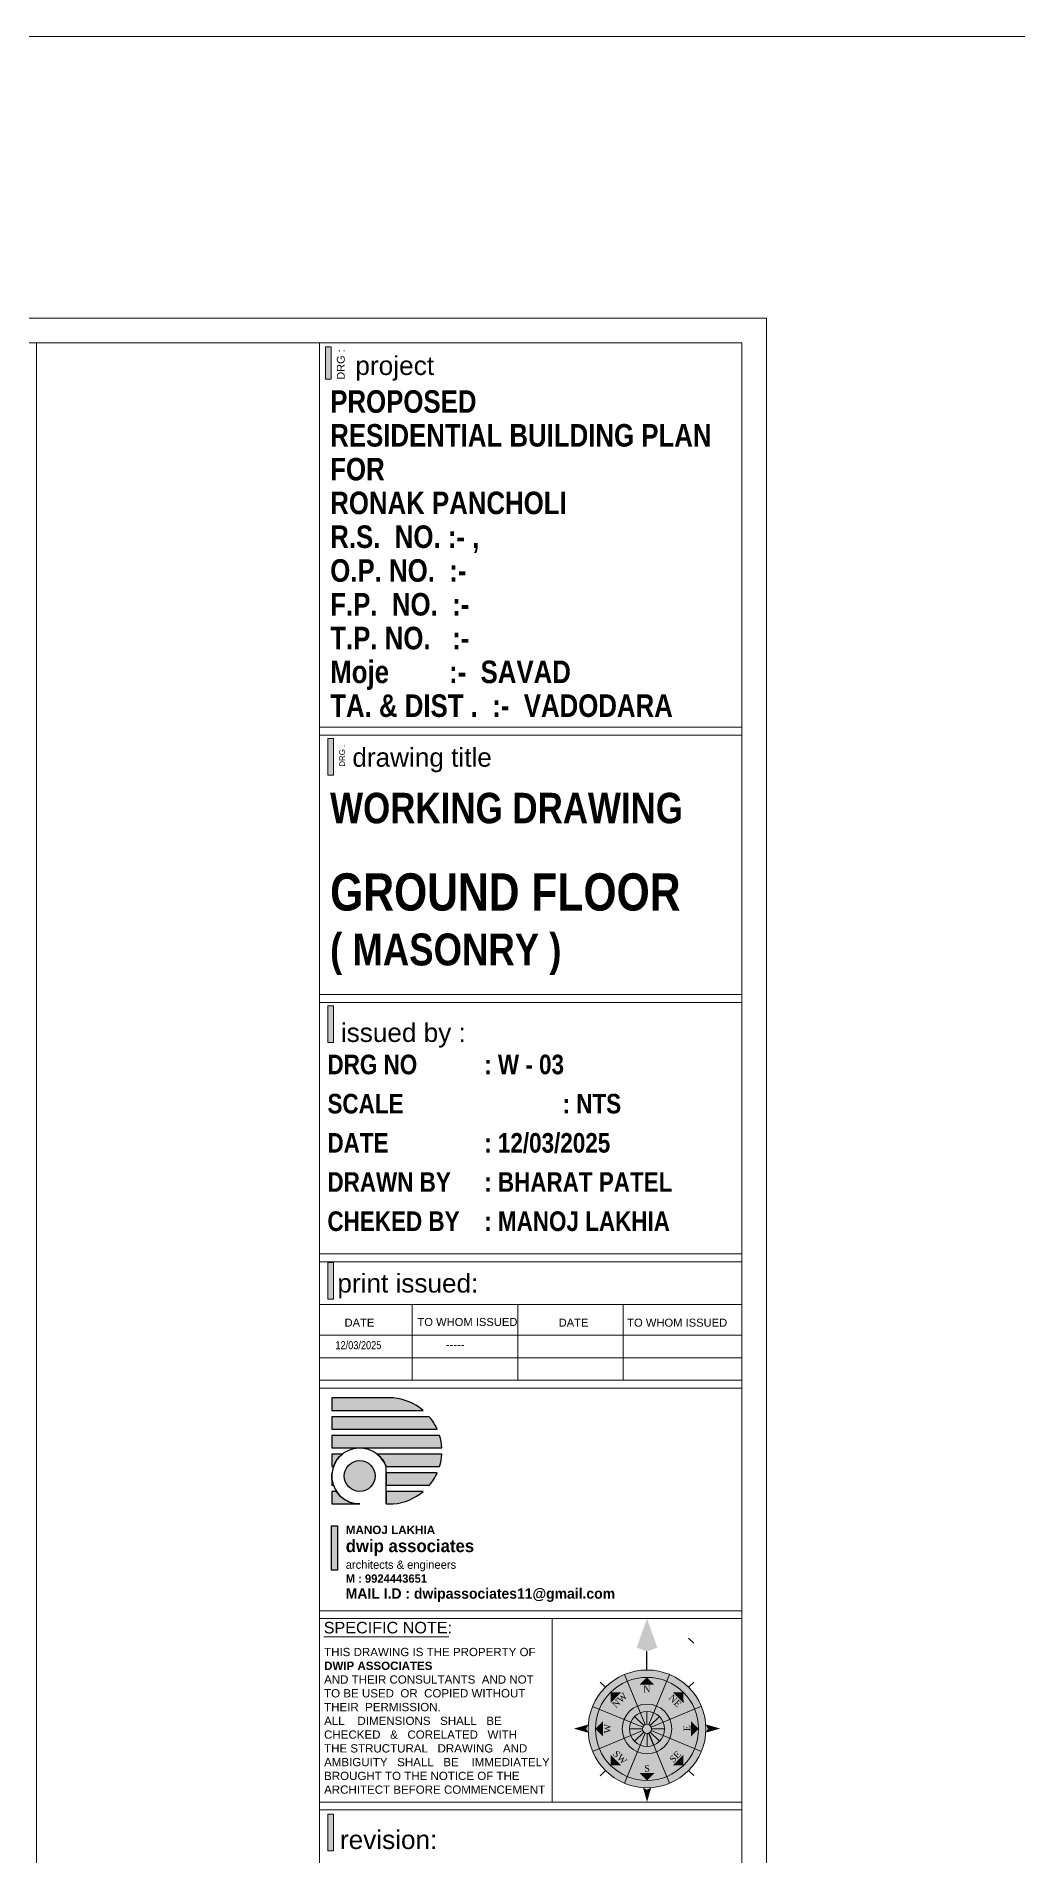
# Model space of a CAD drawing. Header units: millimetres. Extents: x 56222 to 154870, y -176352 to -121287.
# Drawn here: x 148517 to 148794, y -175321 to -174808 of the extents above; entities that cross this region are included whole.
import ezdxf
from ezdxf.enums import TextEntityAlignment as Align

# ---------------------------------------------------------------- set-up
doc = ezdxf.new("R2010")
doc.units = ezdxf.units.MM
doc.header["$MEASUREMENT"] = 0
for name, color, linetype, lineweight in [('GROUND FLOOR', 7, 'Continuous', 9), ('plot boundary', 26, 'Continuous', 30), ('SECTION', 7, 'Continuous', 9), ('STAIRCASE', 45, 'Continuous', 25), ('X_SHEET', 7, 'Continuous', 9)]:
    doc.layers.add(name, color=color, linetype=linetype, lineweight=lineweight)
doc.styles.add("AR_0'-0", font='arial.ttf')
doc.styles.add('AR_6', font='arial.ttf', dxfattribs={"height": 6})
doc.styles.add("Cn_BT_0'-0", font='swissc.ttf')
doc.styles.add('DUTCH801', font='dutcheb.ttf', dxfattribs={"height": 6.5})
doc.styles.add('KATHA', font='swissc.ttf')
doc.styles.get("Standard").update_dxf_attribs({"font": 'arial.ttf', "height": 6})

# ---------------------------------------------------------------- blocks, each defined once
blk = doc.blocks.new('NORTH')
h = blk.add_hatch(color=9)
h.set_gradient(color1=(201, 201, 201), color2=(237, 237, 237), one_color=1, tint=0.93, name='SPHERICAL')
edge = h.paths.add_edge_path()
edge.add_arc((329168.36, -156620.06), 24.14, 0, 360)
at = {"layer": 'X_SHEET'}
for color, points in [(224, [(329168.39, -156574.83), (329168.37, -156588.36), (329164.15, -156586.66)]), (230, [(329172.6, -156586.67), (329168.37, -156588.36), (329168.39, -156574.83)]), (47, [(329165.31, -156601.96), (329168.36, -156598.92), (329171.4, -156601.97)]), (47, [(329153.43, -156609.39), (329153.44, -156605.09), (329157.74, -156605.09)]), (47, [(329179.03, -156605.13), (329183.33, -156605.13), (329183.33, -156609.44)]), (224, [(329143.42, -156619.93), (329144.27, -156618.24), (329138.35, -156619.94)]), (47, [(329147.22, -156620.03), (329150.27, -156616.99), (329150.26, -156623.08)]), (47, [(329186.45, -156623.1), (329186.46, -156617.01), (329189.5, -156620.06)]), (224, [(329193.3, -156619.93), (329192.46, -156618.24), (329198.37, -156619.94)]), (230, [(329144.27, -156621.62), (329143.42, -156619.93), (329138.35, -156619.94)]), (230, [(329192.45, -156621.62), (329193.3, -156619.93), (329198.37, -156619.94)]), (47, [(329153.39, -156634.98), (329153.4, -156630.68), (329157.7, -156634.99)]), (47, [(329178.98, -156635.02), (329183.29, -156630.72), (329183.29, -156635.03)]), (47, [(329171.38, -156638.16), (329165.29, -156638.15), (329168.33, -156641.2)]), (230, [(329166.68, -156644.13), (329168.37, -156644.98), (329168.36, -156650.06)]), (224, [(329168.37, -156644.98), (329170.06, -156644.14), (329168.36, -156650.06)])]:
    blk.add_hatch(color=color, dxfattribs=at).paths.add_polyline_path(points)
at = {"color": 254, "lineweight": 5}
for p, q in [((329185.43, -156582.85), (329187.55, -156584.97)), ((329167.03, -156618.73), (329163.29, -156614.98)), ((329168.36, -156618.18), (329168.36, -156612.88)), ((329169.69, -156618.73), (329173.44, -156614.98)), ((329166.49, -156620.06), (329161.19, -156620.06)), ((329167.03, -156621.39), (329163.29, -156625.13)), ((329168.36, -156621.93), (329168.36, -156627.23)), ((329169.69, -156621.39), (329173.44, -156625.13)), ((329170.24, -156620.06), (329175.54, -156620.06))]:
    blk.add_line(p, q, dxfattribs=at)
at = {"color": 250, "lineweight": 9}
for p, q in [((329151.3, -156602.99), (329149.18, -156600.87)), ((329167.64, -156618.32), (329159.12, -156597.75)), ((329169.08, -156618.32), (329177.6, -156597.75)), ((329185.43, -156602.99), (329187.55, -156600.87)), ((329146.06, -156610.82), (329166.63, -156619.34)), ((329170.1, -156619.34), (329190.67, -156610.82)), ((329146.06, -156629.3), (329166.63, -156620.78)), ((329159.12, -156642.36), (329167.64, -156621.79)), ((329177.6, -156642.36), (329169.08, -156621.79)), ((329170.1, -156620.78), (329190.67, -156629.3)), ((329151.3, -156637.13), (329149.18, -156639.25)), ((329185.43, -156637.13), (329187.55, -156639.25))]:
    blk.add_line(p, q, dxfattribs=at)
at = {"color": 1}
blk.add_line((329171.11, -156626.69), (329169.08, -156621.79), dxfattribs=at)
at = {"lineweight": 9}
for radius in [24.14, 21.14, 10.18, 7.18, 1.88]:
    blk.add_circle((329168.36, -156620.06), radius, dxfattribs=at)
at = {"layer": 'X_SHEET', "color": 29, "linetype": 'Continuous', "lineweight": 25}
blk.add_line((329168.36, -156595.92), (329168.37, -156588.36), dxfattribs=at)
at = {"layer": 'X_SHEET', "color": 26, "linetype": 'ByBlock', "lineweight": -2, "style": 'DUTCH801'}
for s, rotation, p in [('N', 359.9141, (329168.3, -156602.36)), ('NW', 44.9141, (329156.19, -156607.39)), ('SE', 44.9141, (329178.93, -156630.51)), ('S', 359.9141, (329168.41, -156634.95))]:
    blk.add_text(s, height=2.7, rotation=rotation, dxfattribs=at).set_placement(p, align=Align.TOP_CENTER)
for s, rotation, p in [('NE', 314.9141, (329178.93, -156609.55)), ('W', 89.9141, (329153.45, -156619.96)), ('E', 89.9141, (329186.06, -156619.76)), ('SW', 314.9141, (329156.33, -156632.65))]:
    blk.add_text(s, height=2.7, rotation=rotation, dxfattribs=at).set_placement(p, align=Align.CENTER)
blk = doc.blocks.new('logo')
at = {"layer": 'STAIRCASE', "linetype": 'Continuous', "ltscale": 15}
h = blk.add_hatch(color=0, dxfattribs=at)
edge = h.paths.add_edge_path()
edge.add_line((52190.2, -8438.8), (52131.5, -8438.8))
edge.add_line((52131.5, -8438.8), (52131.5, -8450.8))
edge.add_line((52131.5, -8450.8), (52219.1, -8450.8))
edge.add_arc((52186.1, -8489.7), 51, 49.5898, 85.3906)
edge = h.paths.add_edge_path()
edge.add_line((52225, -8456.8), (52131.5, -8456.8))
edge.add_line((52131.5, -8456.8), (52131.5, -8468.8))
edge.add_line((52131.5, -8468.8), (52232.6, -8468.8))
edge.add_arc((52186.1, -8489.7), 51, 24.196, 40.1809)
edge = h.paths.add_edge_path()
edge.add_line((52234.8, -8474.7), (52131.5, -8474.7))
edge.add_line((52131.5, -8474.7), (52131.5, -8486.7))
edge.add_line((52131.5, -8486.7), (52237, -8486.7))
edge.add_arc((52186.1, -8489.7), 51, 3.3421, 17.076)
edge = h.paths.add_edge_path()
edge.add_line((52237, -8492.6), (52174.8, -8492.6))
edge.add_arc((52158.3, -8513.7), 26.8, 19.8001, 51.8901, ccw=False)
edge.add_line((52183.5, -8504.6), (52234.8, -8504.6))
edge.add_arc((52186.1, -8489.7), 51, 342.9464, 356.6794)
edge = h.paths.add_edge_path()
edge.add_line((52232.6, -8510.5), (52183.5, -8510.5))
edge.add_line((52183.5, -8510.5), (52183.5, -8522.5))
edge.add_line((52183.5, -8522.5), (52225.1, -8522.5))
edge.add_arc((52186.1, -8489.7), 51, 319.8472, 335.8275)
edge = h.paths.add_edge_path()
edge.add_line((52219.2, -8528.5), (52183.5, -8528.5))
edge.add_line((52183.5, -8528.5), (52183.5, -8540.5))
edge.add_line((52183.5, -8540.5), (52190.4, -8540.5))
edge.add_arc((52186.1, -8489.7), 51, 274.8693, 310.4434)
edge = h.paths.add_edge_path()
edge.add_line((52136, -8528.5), (52131.5, -8528.5))
edge.add_line((52131.5, -8528.5), (52131.5, -8540.5))
edge.add_line((52131.5, -8540.5), (52158.3, -8540.5))
edge.add_arc((52158.3, -8513.7), 26.8, 213.4982, 270, ccw=False)
edge = h.paths.add_edge_path()
edge.add_line((52131.5, -8513.7), (52131.5, -8522.5))
edge.add_line((52131.5, -8522.5), (52133, -8522.5))
edge.add_arc((52158.3, -8513.7), 26.8, 180, 199.307, ccw=False)
edge = h.paths.add_edge_path()
edge.add_line((52131.7, -8510.5), (52131.5, -8510.5))
edge.add_line((52131.5, -8510.5), (52131.5, -8513.7))
edge.add_arc((52158.3, -8513.7), 26.8, 173.2545, 180, ccw=False)
edge = h.paths.add_edge_path()
edge.add_line((52141.8, -8492.6), (52131.5, -8492.6))
edge.add_line((52131.5, -8492.6), (52131.5, -8504.6))
edge.add_line((52131.5, -8504.6), (52133.1, -8504.6))
edge.add_arc((52158.3, -8513.7), 26.8, 128.1099, 160.1999, ccw=False)
edge = h.paths.add_edge_path()
edge.add_arc((52158.3, -8513.7), 14.8, 0, 360)
at = {"layer": 'STAIRCASE', "color": 0, "linetype": 'Continuous', "ltscale": 15}
blk.add_line((52183.5, -8540.5), (52183.5, -8504.6), dxfattribs=at)
for points in [[(52190.2, -8438.8), (52131.5, -8438.8), (52131.5, -8450.8), (52219.1, -8450.8, 0.157494)], [(52225, -8456.8), (52131.5, -8456.8), (52131.5, -8468.8), (52232.6, -8468.8, 0.06986)], [(52234.8, -8474.7), (52131.5, -8474.7), (52131.5, -8486.7), (52237, -8486.7, 0.059998)], [(52141.8, -8492.6), (52131.5, -8492.6), (52131.5, -8504.6), (52133.1, -8504.6, -0.140942)], [(52237, -8492.6), (52174.8, -8492.6, -0.140942), (52183.5, -8504.6), (52234.8, -8504.6, 0.059993)], [(52131.7, -8510.5), (52131.5, -8510.5), (52131.5, -8513.7, -0.029441)], [(52131.5, -8513.7), (52131.5, -8522.5), (52133, -8522.5, -0.084443)], [(52232.6, -8510.5), (52183.5, -8510.5), (52183.5, -8522.5), (52225.1, -8522.5, 0.069841)], [(52136, -8528.5), (52131.5, -8528.5), (52131.5, -8540.5), (52158.3, -8540.5, -0.251655)], [(52219.2, -8528.5), (52183.5, -8528.5), (52183.5, -8540.5), (52190.4, -8540.5, 0.15648)]]:
    blk.add_lwpolyline(points, format="xyb", close=True, dxfattribs=at)
blk.add_circle((52158.3, -8513.7), 14.8, dxfattribs=at)
blk.add_arc((52158.3, -8513.7), 26.8, 19.8001, 270, dxfattribs=at)

msp = doc.modelspace()

# ---------------------------------------------------------------- hatches: boundary and pattern name
at = {"layer": 'STAIRCASE', "linetype": 'Continuous', "ltscale": 15}
msp.add_hatch(color=251, dxfattribs=at).paths.add_polyline_path([(148600.4275, -175228.1736), (148602.1484, -175228.1736), (148602.1484, -175240.7588), (148600.4275, -175240.7588)])
at = {"layer": 'X_SHEET', "ltscale": 0.25}
h = msp.add_hatch(color=0, dxfattribs=at)
h.dxf.hatch_style = 1
h.paths.add_polyline_path([(148601.0554, -175006.0002), (148599.4533, -175006.0002), (148599.4533, -175016.3044), (148601.0554, -175016.3044)])
h = msp.add_hatch(color=0, dxfattribs=at)
h.dxf.hatch_style = 1
h.paths.add_polyline_path([(148601.0555, -175081.4387), (148599.4534, -175081.4387), (148599.4534, -175091.7429), (148601.0555, -175091.7429)])
h = msp.add_hatch(color=0, dxfattribs=at)
h.dxf.hatch_style = 1
h.paths.add_polyline_path([(148601.052, -175153.9116), (148599.45, -175153.9116), (148599.45, -175164.2158), (148601.052, -175164.2158)])
h = msp.add_hatch(color=0, dxfattribs=at)
h.dxf.hatch_style = 1
h.paths.add_polyline_path([(148601.0554, -175309.6022), (148599.4534, -175309.6022), (148599.4534, -175319.9064), (148601.0554, -175319.9064)])

# ---------------------------------------------------------------- linework, layer by layer
at = {"layer": 'GROUND FLOOR'}
msp.add_line((148517.1876, -174894.3234), (148517.1876, -175415.2563), dxfattribs=at)
at = {"layer": 'plot boundary', "color": 251, "ltscale": 0.25}
msp.add_lwpolyline([(148600.4275, -175228.1736), (148602.1484, -175228.1736), (148602.1484, -175240.7588), (148600.4275, -175240.7588)], close=True, dxfattribs=at)
at = {"layer": 'SECTION'}
msp.add_lwpolyline([(147873.111, -174807.8014), (151005.4513, -174807.8014), (151005.4513, -176352.3903), (147873.111, -176352.3903)], close=True, dxfattribs=at)
at = {"layer": 'X_SHEET', "color": 0, "linetype": 'Continuous', "lineweight": 9}
for p, q in [((148597.1066, -175165.7343), (148716.2458, -175165.7343)), ((148623.2425, -175165.7343), (148623.2425, -175187.0992)), ((148653.0188, -175165.7343), (148653.0188, -175187.0992)), ((148682.7843, -175165.7343), (148682.7843, -175187.0992)), ((148716.2458, -175174.3886), (148597.1072, -175174.3886)), ((148716.2458, -175180.7439), (148597.1079, -175180.7439))]:
    msp.add_line(p, q, dxfattribs=at)
at = {"layer": 'X_SHEET', "linetype": 'Continuous'}
msp.add_line((148598.2863, -175259.5515), (148633.603, -175259.5515), dxfattribs=at)
at = {"layer": 'X_SHEET'}
for points in [[(148723.2492, -175422.2563), (147956.1008, -175422.2563), (147956.1008, -174887.3234), (148723.2492, -174887.3234)], [(148716.2492, -175415.2563), (147963.1008, -175415.2563), (147963.1008, -174894.3234), (148716.2492, -174894.3234)], [(148597.1086, -175002.8012), (148716.2492, -175002.8012), (148716.2492, -174894.3234), (148597.1086, -174894.3234)], [(148597.1086, -174894.3234), (148716.2492, -174894.3234), (148716.2493, -175415.2563), (148597.1087, -175415.2563)], [(148716.2492, -175005.0087), (148597.1086, -175005.0087), (148597.1086, -175078.2581), (148716.2492, -175078.2581)], [(148597.1086, -175080.4656), (148716.2492, -175080.4656), (148716.2492, -175151.4411), (148597.1086, -175151.4411)], [(148597.1086, -175187.0992), (148716.2458, -175187.0992), (148716.2458, -175153.6487), (148597.1086, -175153.6487)], [(148597.1086, -175189.3067), (148716.2492, -175189.3067), (148716.2492, -175252.1752), (148597.1086, -175252.1752)], [(148662.7496, -175306.1602), (148597.1086, -175306.1602), (148597.1086, -175254.3827), (148662.7496, -175254.3827)], [(148597.1086, -175306.1602), (148716.2492, -175306.1602), (148716.2492, -175254.3827), (148597.1086, -175254.3827)], [(148597.1086, -175308.3677), (148716.2492, -175308.3677), (148716.2492, -175337.0411), (148597.1086, -175337.0411)]]:
    msp.add_lwpolyline(points, close=True, dxfattribs=at)
at = {"layer": 'X_SHEET', "color": 0, "ltscale": 0.25}
for points in [[(148598.7617, -174895.3811), (148600.3977, -174895.3811), (148600.3977, -174904.5899), (148598.7617, -174904.5899)], [(148599.4533, -175006.0002), (148601.0554, -175006.0002), (148601.0554, -175016.3044), (148599.4533, -175016.3044)], [(148599.4534, -175081.4387), (148601.0555, -175081.4387), (148601.0555, -175091.7429), (148599.4534, -175091.7429)], [(148599.45, -175153.9116), (148601.052, -175153.9116), (148601.052, -175164.2158), (148599.45, -175164.2158)], [(148599.4534, -175309.6022), (148601.0554, -175309.6022), (148601.0554, -175319.9064), (148599.4534, -175319.9064)]]:
    msp.add_lwpolyline(points, close=True, dxfattribs=at)
msp.add_solid([(148600.3977, -174904.5899), (148598.7617, -174904.5899), (148600.3977, -174895.3811), (148598.7617, -174895.3811)], dxfattribs=at)

# ---------------------------------------------------------------- block references
at = {"xscale": 0.6882641349497078, "yscale": 0.6882641349497078, "zscale": 0.6882641349497078, "rotation": 0.02728220589949871}
msp.add_blockref('NORTH', (-77916.5885, -67597.4348), dxfattribs=at)
at = {"layer": 'STAIRCASE', "color": 251, "linetype": 'Continuous', "xscale": 0.2942633925449627, "yscale": 0.2942633925449627, "zscale": 0.2942633925449627}
msp.add_blockref('logo', (133260.1523, -172708.874), dxfattribs=at)

# ---------------------------------------------------------------- texts
at = {"layer": 'plot boundary', "color": 251, "ltscale": 0.25, "insert": (148604.4868, -175228.1736), "char_height": 3.531161, "attachment_point": 1}
msp.add_mtext('{\\fArial|b1|i0|c0|p34;\\H0.6667x;MANOJ LAKHIA\\fBankGothic Lt BT|b1|i0|c0|p34;\\P\\fBankGothic Md BT|b1|i0|c0|p34;\\H1.5x;dwip associates\\P\\fBankGothic Lt BT|b0|i0|c0|p34;\\H0.6667x;architects & engineers\\P\\fStylus BT|b1|i0|c0|p34;\\H0.9999x;M : 9924443651\\P\\H1.25x;MAIL I.D : dwipassociates11@gmail.com}', dxfattribs=at)
at = {"layer": 'X_SHEET', "color": 0, "ltscale": 0.25, "insert": (148601.9835, -174904.6998), "char_height": 2.21199, "width": 9.483907, "attachment_point": 1, "rotation": 90, "style": "AR_0'-0"}
msp.add_mtext('DRG :', dxfattribs=at)
at = {"layer": 'X_SHEET', "color": 0, "ltscale": 0.25, "attachment_point": 1}
for s, insert, char_height, style in [('{\\fSwis721 Ex BT|b0|i0|c0|p34;project}', (148607.1687, -174898.0638), 5.308778, 'AR_6'), ('{\\fSwis721 Cn BT|b1|i0|c0|p34;GROUND FLOOR}', (148600.0721, -175044.0369), 10.5, 'KATHA'), ('{\\fSwis721 Cn BT|b1|i0|c0|p34;( MASONRY )}', (148600.0721, -175061.0212), 9, 'KATHA')]:
    msp.add_mtext(s, dxfattribs=dict(at, insert=insert, char_height=char_height, style=style))
at = {"layer": 'X_SHEET', "color": 0, "linetype": 'Continuous', "attachment_point": 1, "style": "Cn_BT_0'-0"}
for s, insert, char_height, line_spacing_factor in [('{\\fSwis721 Cn BT|b1|i0|c0|p34;PROPOSED\\PRESIDENTIAL BUILDING PLAN\\PFOR\\P\\C5;RONAK PANCHOLI  \\C1; \\C29;\\P\\C0;R.S.  NO. :- , \\PO.P. NO.  :-      \\PF.P.  NO.  :-          \\PT.P. NO.   :-  \\PMoje ^I    :-  SAVAD\\PTA. & DIST .  :-  VADODARA}', (148600.1014, -174907.6835), 6.357435, 0.9), ('\\A1;{\\fSwis721 Cn BT|b1|i0|c0|p34;DRG NO ^I: W - 03\\PSCALE ^I^I: NTS\\PDATE ^I^I: 12/03/2025\\P\\A0;DRAWN BY ^I: BHARAT PATEL\\PCHEKED BY ^I: MANOJ LAKHIA}', (148599.3229, -175095.2168), 5.528667, 1.2)]:
    msp.add_mtext(s, dxfattribs=dict(at, insert=insert, char_height=char_height, line_spacing_factor=line_spacing_factor))
at = {"layer": 'X_SHEET', "color": 0, "ltscale": 0.25, "insert": (148602.6596, -175013.9161), "char_height": 1.58405, "attachment_point": 1, "rotation": 90}
msp.add_mtext('DRG :', dxfattribs=at)
at = {"layer": 'X_SHEET', "color": 0, "ltscale": 0.25, "char_height": 5.280173, "attachment_point": 1}
for s, insert in [('{\\fSwis721 Ex BT|b0|i0|c0|p34;drawing title}', (148606.3484, -175008.6588)), ('issued by :', (148603.1083, -175086.3454)), ('{\\fArial|b0|i0|c0|p34;print issued:}', (148602.1309, -175157.0794))]:
    msp.add_mtext(s, dxfattribs=dict(at, insert=insert))
at = {"layer": 'X_SHEET', "ltscale": 0.25, "insert": (148600.0721, -175021.3058), "char_height": 8.600149, "attachment_point": 1, "style": 'KATHA'}
msp.add_mtext('{\\fSwis721 Cn BT|b1|i0|c0|p34;WORKING DRAWING}', dxfattribs=at)
at = {"layer": 'X_SHEET', "color": 0, "linetype": 'Continuous', "attachment_point": 1}
for s, insert, char_height in [('{\\fArial|b0|i0|c0|p34;DATE}', (148604.1435, -175169.7286), 2.258419), ('{\\fArial|b0|i0|c0|p34;TO WHOM ISSUED}', (148624.7109, -175169.5343), 2.258419), ('{\\fArial|b0|i0|c0|p34;DATE}', (148664.5512, -175169.7286), 2.258419), ('{\\fArial|b0|i0|c0|p34;TO WHOM ISSUED}', (148683.9069, -175169.7286), 2.258419), ('{\\fArial|b0|i0|c0|p34;-----}', (148632.7323, -175175.8895), 2.258419), ('THIS DRAWING IS THE PROPERTY OF \\P{\\fArial|b1|i0|c0|p34;\\C59;DWIP ASSOCIATES\\C29; \\fArial|b0|i0|c0|p34;\\P}AND THEIR CONSULTANTS  AND NOT \\PTO BE USED  OR  COPIED WITHOUT \\PTHEIR  PERMISSION.\\PALL    DIMENSIONS   SHALL   BE   \\PCHECKED   &   CORELATED   WITH   \\PTHE STRUCTURAL   DRAWING   AND   \\PAMBIGUITY   SHALL   BE    IMMEDIATELY \\PBROUGHT TO THE NOTICE OF THE \\PARCHITECT BEFORE COMMENCEMENT', (148598.3758, -175262.6504), 2.330297)]:
    msp.add_mtext(s, dxfattribs=dict(at, insert=insert, char_height=char_height))
at = {"layer": 'X_SHEET', "color": 0, "linetype": 'Continuous', "insert": (148601.5772, -175176.0839), "char_height": 2.25842, "attachment_point": 1, "style": 'KATHA'}
msp.add_mtext('12/03/2025', dxfattribs=at)
at = {"layer": 'X_SHEET', "linetype": 'Continuous', "insert": (148598.2707, -175255.3015), "char_height": 3.262161, "attachment_point": 1}
msp.add_mtext('SPECIFIC NOTE:', dxfattribs=at)
at = {"layer": 'X_SHEET', "color": 29, "ltscale": 0.25, "insert": (148602.8569, -175314.1504), "char_height": 5.280173, "attachment_point": 1}
msp.add_mtext('{\\C0;revision:}', dxfattribs=at)

doc.saveas('drawing.dxf')
